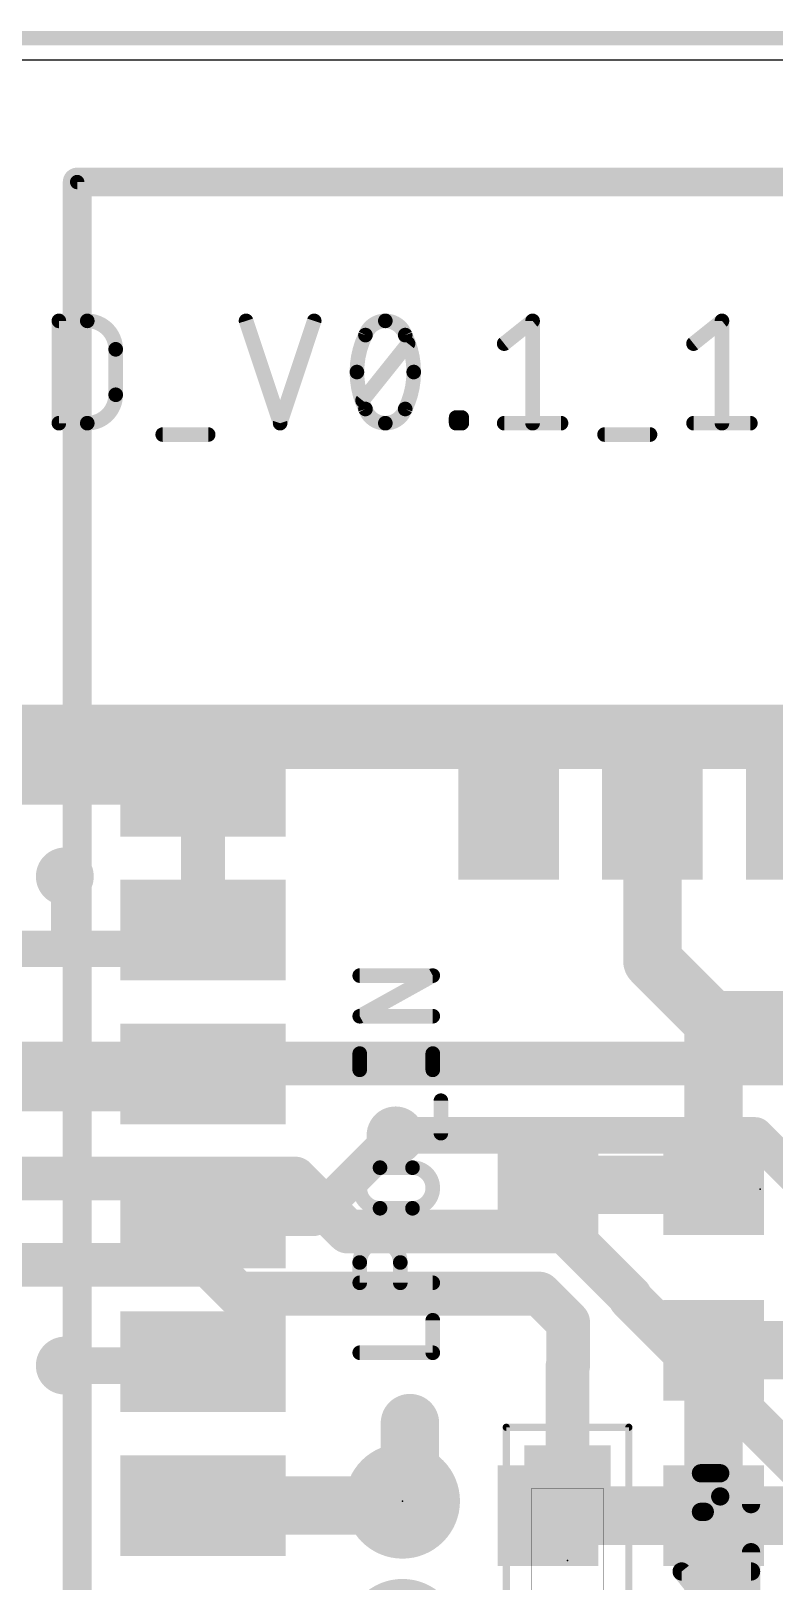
# Model space of a CAD drawing. Extents: x 23.6 to 57.9, y 14.1 to 54.9.
# Drawn here: x 40.26 to 45.43, y 44.1 to 54.88 of the extents above; entities that cross this region are included whole.
import ezdxf

# ---------------------------------------------------------------- set-up
doc = ezdxf.new("R2010")
doc.units = 0
for name, color, linetype in [('1', 12, 'CONTINUOUS'), ('15', 30, 'CONTINUOUS'), ('16', 132, 'CONTINUOUS'), ('18', 110, 'CONTINUOUS'), ('2', 41, 'CONTINUOUS'), ('20', 31, 'CONTINUOUS'), ('22', 253, 'CONTINUOUS'), ('23', 53, 'CONTINUOUS'), ('24', 53, 'CONTINUOUS'), ('25', 253, 'CONTINUOUS'), ('39', 12, 'CONTINUOUS'), ('51', 253, 'CONTINUOUS'), ('52', 253, 'CONTINUOUS')]:
    doc.layers.add(name, color=color, linetype=linetype)

# ---------------------------------------------------------------- blocks, each defined once
blk = doc.blocks.new('PIE')
at = {"const_width": 0.5}
blk.add_lwpolyline([(0, -0.25, 1), (0, 0.25, 1), (0, -0.25)], format="xyb", dxfattribs=at)
blk = doc.blocks.new('RECT')
blk.add_solid([(-0.5, -0.5), (0.5, -0.5), (-0.5, 0.5), (0.5, 0.5)])
blk = doc.blocks.new('ROUNDV')
at = {"const_width": 0.5}
blk.add_lwpolyline([(0, -0.25, 1), (0, 0.25, 1), (0, -0.25)], format="xyb", dxfattribs=at)

msp = doc.modelspace()

# ---------------------------------------------------------------- linework, layer by layer
at = {"layer": '1'}
for points, const_width in [([(37.4, 47.7), (46.6, 47.7)], 0.3048), ([(45.3, 47.2), (42.8, 47.2)], 0.254), ([(46.5, 46), (45.3, 47.2)], 0.254), ([(37.4893, 46.9), (42.1, 46.9)], 0.3048), ([(42.1, 46.9), (42.4682, 46.5318)], 0.3048), ([(42.4682, 46.5318), (43.9789, 46.5318)], 0.3048), ([(43.9789, 46.5318), (44.4318, 46.0789)], 0.3048), ([(37.5, 46.3), (41.5, 46.3)], 0.3048), ([(41.5, 46.3), (41.7, 46.1)], 0.3048), ([(41.7, 46.1), (43.8, 46.1)], 0.3048), ([(43.8, 46.1), (44, 45.9)], 0.3048), ([(44.4318, 46.0789), (44.4318, 46.0682)], 0.3048), ([(44.4318, 46.0682), (46.2, 44.3)], 0.3048), ([(44, 45.6), (44, 45.9)], 0.3048), ([(43.996, 45.596), (44, 45.6)], 0.3048), ([(43.996, 44.745), (43.996, 45.596)], 0.3048), ([(42.9, 45.2), (42.9, 44.71)], 0.4064), ([(42.9, 44.71), (42.848, 44.658)], 0.4064)]:
    msp.add_lwpolyline(points, dxfattribs=dict(at, const_width=const_width))
for points, const_width in [([(42.8, 47.2635, 1), (42.8, 47.1365)], 0.127), ([(45.3449, 47.2449, 1), (45.2551, 47.1551)], 0.127), ([(45.3, 47.1365, 1), (45.3, 47.2635)], 0.127), ([(42.1539, 46.9539, 1), (42.0461, 46.8461)], 0.1524), ([(42.1, 46.8238, 1), (42.1, 46.9762)], 0.1524), ([(42.4682, 46.608, 1), (42.4682, 46.4556)], 0.1524), ([(42.4143, 46.4779, 1), (42.5221, 46.5857)], 0.1524), ([(44.0327, 46.5857, 1), (43.925, 46.4779)], 0.1524), ([(43.9789, 46.4556, 1), (43.9789, 46.608)], 0.1524), ([(41.5539, 46.3539, 1), (41.4461, 46.2461)], 0.1524), ([(41.5, 46.2238, 1), (41.5, 46.3762)], 0.1524), ([(41.7, 46.1762, 1), (41.7, 46.0238)], 0.1524), ([(41.6461, 46.0461, 1), (41.7539, 46.1539)], 0.1524), ([(43.8539, 46.1539, 1), (43.7461, 46.0461)], 0.1524), ([(43.8, 46.0238, 1), (43.8, 46.1762)], 0.1524), ([(44.508, 46.0789, 1), (44.3556, 46.0789)], 0.1524), ([(44.4857, 46.1221, 1), (44.3779, 46.0143)], 0.1524), ([(44.3556, 46.0682, 1), (44.508, 46.0682)], 0.1524), ([(44.3779, 46.025, 1), (44.4857, 46.1327)], 0.1524), ([(44.0762, 45.9, 1), (43.9238, 45.9)], 0.1524), ([(43.9461, 45.8461, 1), (44.0539, 45.9539)], 0.1524), ([(44.0722, 45.596, 1), (43.9198, 45.596)], 0.1524), ([(43.9421, 45.6499, 1), (44.0499, 45.5421)], 0.1524), ([(44.0539, 45.5461, 1), (43.9461, 45.6539)], 0.1524), ([(43.9238, 45.6, 1), (44.0762, 45.6)], 0.1524), ([(43.0016, 45.2, 1), (42.7984, 45.2)], 0.2032), ([(42.7762, 44.7298, 1), (42.9198, 44.5862)], 0.2032), ([(42.9718, 44.6382, 1), (42.8282, 44.7818)], 0.2032), ([(42.7984, 44.71, 1), (43.0016, 44.71)], 0.2032), ([(43.9198, 44.745, 1), (44.0722, 44.745)], 0.1524)]:
    msp.add_lwpolyline(points, format="xyb", dxfattribs=dict(at, const_width=const_width))
at = {"layer": '15', "const_width": 0.3048}
msp.add_lwpolyline([(50, 49.9), (32.7, 49.9)], dxfattribs=at)
at = {"layer": '16'}
for points, const_width in [([(41.461, 49.627), (41.461, 48.627)], 0.3048), ([(39.725, 49.627), (41.461, 49.627)], 0.254), ([(44.586, 49.552), (44.586, 48.414)], 0.4064), ([(40.5, 48.497), (40.5, 49)], 0.19), ([(41.461, 48.627), (41.331, 48.497)], 0.254), ([(40.5, 48.497), (39.676, 48.497)], 0.254), ([(41.331, 48.497), (40.5, 48.497)], 0.254), ([(44.586, 48.414), (45.011, 47.989)], 0.4064), ([(45.011, 47.989), (45.022, 48)], 0.4064), ([(45.011, 46.857), (45.011, 47.989)], 0.4064), ([(45.022, 48), (46.2, 48)], 0.4064), ([(41.461, 47.627), (41.329, 47.495)], 0.254), ([(41.329, 47.495), (37.276, 47.495)], 0.254), ([(42.8, 47.2), (42.227, 46.627)], 0.254), ([(45.011, 46.857), (43.861, 46.857)], 0.4064), ([(42.227, 46.627), (41.461, 46.627)], 0.254), ([(46.161, 45.707), (45.011, 45.707)], 0.4064), ([(45.011, 45.707), (45.011, 44.557)], 0.4064), ([(41.434, 45.6), (40.5, 45.6)], 0.254), ([(41.461, 45.627), (41.434, 45.6)], 0.254), ([(42.9, 44.8), (42.9, 45.2)], 0.4064), ([(42.727, 44.627), (42.9, 44.8)], 0.4064), ([(41.461, 44.627), (42.727, 44.627)], 0.4064), ([(45.011, 44.557), (43.861, 44.557)], 0.4064), ([(45.011, 44.557), (46.161, 44.557)], 0.4064), ([(45.011, 44.557), (45.011, 43.407)], 0.4064)]:
    msp.add_lwpolyline(points, dxfattribs=dict(at, const_width=const_width))
for points, const_width in [([(41.5372, 49.627, 1), (41.3848, 49.627)], 0.1524), ([(41.461, 49.5635, 1), (41.461, 49.6905)], 0.127), ([(44.6876, 49.552, 1), (44.4844, 49.552)], 0.2032), ([(40.5475, 49, 1), (40.4525, 49)], 0.095), ([(41.3848, 48.627, 1), (41.5372, 48.627)], 0.1524), ([(41.5059, 48.5821, 1), (41.4161, 48.6719)], 0.127), ([(40.5, 48.5605, 1), (40.5, 48.4335)], 0.127), ([(40.5, 48.4335, 1), (40.5, 48.5605)], 0.127), ([(41.2861, 48.5419, 1), (41.3759, 48.4521)], 0.127), ([(41.331, 48.4335, 1), (41.331, 48.5605)], 0.127), ([(44.6578, 48.4858, 1), (44.5142, 48.3422)], 0.2032), ([(40.4525, 48.497, 1), (40.5475, 48.497)], 0.095), ([(44.4844, 48.414, 1), (44.6876, 48.414)], 0.2032), ([(45.1126, 47.989, 1), (44.9094, 47.989)], 0.2032), ([(44.9392, 48.0608, 1), (45.0828, 47.9172)], 0.2032), ([(45.022, 48.1016, 1), (45.022, 47.8984)], 0.2032), ([(44.9392, 47.9172, 1), (45.0828, 48.0608)], 0.2032), ([(45.0938, 47.9282, 1), (44.9502, 48.0718)], 0.2032), ([(41.5059, 47.5821, 1), (41.4161, 47.6719)], 0.127), ([(41.2841, 47.5399, 1), (41.3739, 47.4501)], 0.127), ([(41.329, 47.4315, 1), (41.329, 47.5585)], 0.127), ([(42.8449, 47.1551, 1), (42.7551, 47.2449)], 0.127), ([(43.861, 46.9586, 1), (43.861, 46.7554)], 0.2032), ([(45.011, 46.7554, 1), (45.011, 46.9586)], 0.2032), ([(44.9094, 46.857, 1), (45.1126, 46.857)], 0.2032), ([(41.461, 46.6905, 1), (41.461, 46.5635)], 0.127), ([(42.1821, 46.6719, 1), (42.2719, 46.5821)], 0.127), ([(42.227, 46.5635, 1), (42.227, 46.6905)], 0.127), ([(45.011, 45.8086, 1), (45.011, 45.6054)], 0.2032), ([(45.1126, 45.707, 1), (44.9094, 45.707)], 0.2032), ([(40.5, 45.6635, 1), (40.5, 45.5365)], 0.127), ([(41.3891, 45.6449, 1), (41.4789, 45.5551)], 0.127), ([(41.5059, 45.5821, 1), (41.4161, 45.6719)], 0.127), ([(41.434, 45.5365, 1), (41.434, 45.6635)], 0.127), ([(43.0016, 45.2, 1), (42.7984, 45.2)], 0.2032), ([(42.9718, 44.7282, 1), (42.8282, 44.8718)], 0.2032), ([(41.461, 44.7286, 1), (41.461, 44.5254)], 0.2032), ([(42.727, 44.5254, 1), (42.727, 44.7286)], 0.2032), ([(42.7984, 44.8, 1), (43.0016, 44.8)], 0.2032), ([(42.6552, 44.6988, 1), (42.7988, 44.5552)], 0.2032), ([(43.861, 44.6586, 1), (43.861, 44.4554)], 0.2032), ([(45.011, 44.6586, 1), (45.011, 44.4554)], 0.2032), ([(45.1126, 44.557, 1), (44.9094, 44.557)], 0.2032), ([(45.011, 44.4554, 1), (45.011, 44.6586)], 0.2032), ([(44.9094, 44.557, 1), (45.1126, 44.557)], 0.2032)]:
    msp.add_lwpolyline(points, format="xyb", dxfattribs=dict(at, const_width=const_width))
at = {"layer": '2', "const_width": 0.19}
msp.add_lwpolyline([(49.7, 50.1), (34.9, 50.1)], dxfattribs=at)
at = {"layer": '20'}
msp.add_line((26.071, 54.676), (54.502, 54.676), dxfattribs=at)
at = {"layer": '22', "const_width": 0.1}
for points in [[(50.586, 53.827), (40.586, 53.827)], [(40.586, 53.827), (40.586, 39.827)]]:
    msp.add_lwpolyline(points, dxfattribs=at)
at = {"layer": '22', "const_width": 0.05}
for points in [[(40.586, 53.852, 1), (40.586, 53.802)], [(40.611, 53.827, 1), (40.561, 53.827)]]:
    msp.add_lwpolyline(points, format="xyb", dxfattribs=at)
at = {"layer": '23'}
msp.add_point((43.996, 44.245), dxfattribs=at)
at = {"layer": '24'}
for p in [(45.336, 46.827), (42.848, 44.658)]:
    msp.add_point(p, dxfattribs=at)
at = {"layer": '25'}
for points, const_width in [([(40.4587, 52.1508), (40.4587, 52.862)], 0.1016), ([(40.4587, 52.862), (40.6562, 52.862)], 0.1016), ([(41.7603, 52.862), (41.9974, 52.1508)], 0.1016), ([(41.9974, 52.1508), (42.2344, 52.862)], 0.1016), ([(43.5554, 52.704), (43.753, 52.862)], 0.1016), ([(43.753, 52.862), (43.753, 52.1508)], 0.1016), ([(44.8722, 52.704), (45.0697, 52.862)], 0.1016), ([(45.0697, 52.862), (45.0697, 52.1508)], 0.1016), ([(40.8538, 52.6644), (40.8538, 52.3484)], 0.1016), ([(42.5708, 52.3088), (42.8869, 52.704)], 0.1016), ([(40.6562, 52.1508), (40.4587, 52.1508)], 0.1016), ([(43.2212, 52.1508), (43.2212, 52.1903)], 0.1016), ([(43.2212, 52.1903), (43.2607, 52.1903)], 0.1016), ([(43.2607, 52.1508), (43.2212, 52.1508)], 0.1016), ([(43.2607, 52.1903), (43.2607, 52.1508)], 0.1016), ([(43.5554, 52.1508), (43.9506, 52.1508)], 0.1016), ([(44.8722, 52.1508), (45.2673, 52.1508)], 0.1016), ([(41.1809, 52.0718), (41.497, 52.0718)], 0.1016), ([(44.2533, 52.0718), (44.5694, 52.0718)], 0.1016), ([(42.5508, 48.0285), (43.0588, 48.3107)], 0.1016), ([(43.0588, 48.3107), (42.5508, 48.3107)], 0.1016), ([(43.0588, 48.0285), (42.5508, 48.0285)], 0.1016), ([(42.5508, 47.6559), (42.5508, 47.7688)], 0.1016), ([(42.5508, 47.7124), (43.0588, 47.7124)], 0.1016), ([(43.0588, 47.6559), (43.0588, 47.7688)], 0.1016), ([(43.1152, 47.2155), (43.1152, 47.4412)], 0.1016), ([(42.6919, 46.9757), (42.9177, 46.9757)], 0.1016), ([(42.9177, 46.6935), (42.6919, 46.6935)], 0.1016), ([(42.5508, 46.1756), (42.5508, 46.3168)], 0.1016), ([(42.833, 46.3168), (42.833, 46.1756)], 0.1016), ([(43.0588, 46.1756), (42.5508, 46.1756)], 0.1016), ([(43.0588, 45.6893), (43.0588, 45.9151)], 0.1016), ([(42.5508, 45.6893), (43.0588, 45.6893)], 0.1016), ([(44.9236, 44.8515), (45.0576, 44.8515)], 0.127), ([(45.0576, 44.8515), (45.0576, 44.6906)], 0.127), ([(44.9504, 44.5834), (44.9236, 44.5834)], 0.127), ([(45.2721, 44.0348), (45.2721, 44.3029)], 0.127), ([(44.8967, 44.0348), (44.7895, 44.1688)], 0.127), ([(44.7895, 44.1688), (45.2721, 44.1688)], 0.127)]:
    msp.add_lwpolyline(points, dxfattribs=dict(at, const_width=const_width))
for points, const_width in [([(40.4841, 52.862, 1), (40.4333, 52.862)], 0.0508), ([(40.4587, 52.8874, 1), (40.4587, 52.8366)], 0.0508), ([(40.8538, 52.6644, 0.4142), (40.6562, 52.862)], 0.1016), ([(40.6562, 52.8874, 1), (40.6562, 52.8366)], 0.0508), ([(40.6562, 52.8366, 1), (40.6562, 52.8874)], 0.0508), ([(41.7844, 52.87, 1), (41.7362, 52.854)], 0.0508), ([(42.2585, 52.854, 1), (42.2103, 52.87)], 0.0508), ([(42.7289, 52.862, 0.3205), (42.5906, 52.7632)], 0.1016), ([(42.8672, 52.7632, 0.3205), (42.7289, 52.862)], 0.1016), ([(42.7289, 52.8874, 1), (42.7289, 52.8366)], 0.0508), ([(42.7289, 52.8366, 1), (42.7289, 52.8874)], 0.0508), ([(43.7784, 52.862, 1), (43.7276, 52.862)], 0.0508), ([(43.7689, 52.8422, 1), (43.7371, 52.8818)], 0.0508), ([(45.0951, 52.862, 1), (45.0443, 52.862)], 0.0508), ([(45.0856, 52.8422, 1), (45.0539, 52.8818)], 0.0508), ([(42.5906, 52.7632, 0.1139), (42.5313, 52.5064)], 0.1016), ([(42.5666, 52.7715, 1), (42.6146, 52.755)], 0.0508), ([(42.6134, 52.7521, 1), (42.5678, 52.7744)], 0.0508), ([(42.89, 52.7744, 1), (42.8443, 52.7521)], 0.0508), ([(42.9264, 52.5064, 0.1139), (42.8672, 52.7632)], 0.1016), ([(42.8431, 52.755, 1), (42.8912, 52.7715)], 0.0508), ([(40.8792, 52.6644, 1), (40.8284, 52.6644)], 0.0508), ([(40.8284, 52.6644, 1), (40.8792, 52.6644)], 0.0508), ([(42.9068, 52.6881, 1), (42.8671, 52.7198)], 0.0508), ([(43.5396, 52.7238, 1), (43.5713, 52.6841)], 0.0508), ([(44.8563, 52.7238, 1), (44.888, 52.6841)], 0.0508), ([(42.5313, 52.5064, 0.1139), (42.5906, 52.2496)], 0.1016), ([(42.5567, 52.5064, 1), (42.5059, 52.5064)], 0.0508), ([(42.5059, 52.5064, 1), (42.5567, 52.5064)], 0.0508), ([(42.8672, 52.2496, 0.1139), (42.9264, 52.5064)], 0.1016), ([(42.9518, 52.5064, 1), (42.901, 52.5064)], 0.0508), ([(42.901, 52.5064, 1), (42.9518, 52.5064)], 0.0508), ([(40.6562, 52.1508, 0.4142), (40.8538, 52.3484)], 0.1016), ([(40.8792, 52.3484, 1), (40.8284, 52.3484)], 0.0508), ([(40.8284, 52.3484, 1), (40.8792, 52.3484)], 0.0508), ([(42.551, 52.3247, 1), (42.5907, 52.293)], 0.0508), ([(42.5906, 52.2496, 0.3205), (42.7289, 52.1508)], 0.1016), ([(42.6146, 52.2578, 1), (42.5666, 52.2413)], 0.0508), ([(42.5678, 52.2384, 1), (42.6134, 52.2607)], 0.0508), ([(42.7289, 52.1508, 0.3205), (42.8672, 52.2496)], 0.1016), ([(42.8443, 52.2607, 1), (42.89, 52.2384)], 0.0508), ([(42.8912, 52.2413, 1), (42.8431, 52.2578)], 0.0508), ([(40.4587, 52.1762, 1), (40.4587, 52.1254)], 0.0508), ([(40.4333, 52.1508, 1), (40.4841, 52.1508)], 0.0508), ([(40.6562, 52.1762, 1), (40.6562, 52.1254)], 0.0508), ([(40.6562, 52.1254, 1), (40.6562, 52.1762)], 0.0508), ([(41.9733, 52.1588, 1), (42.0214, 52.1428)], 0.0508), ([(41.9733, 52.1428, 1), (42.0214, 52.1588)], 0.0508), ([(42.7289, 52.1762, 1), (42.7289, 52.1254)], 0.0508), ([(42.7289, 52.1254, 1), (42.7289, 52.1762)], 0.0508), ([(43.2466, 52.1903, 1), (43.1958, 52.1903)], 0.0508), ([(43.2212, 52.2157, 1), (43.2212, 52.1649)], 0.0508), ([(43.2212, 52.1762, 1), (43.2212, 52.1254)], 0.0508), ([(43.1958, 52.1508, 1), (43.2466, 52.1508)], 0.0508), ([(43.2861, 52.1903, 1), (43.2353, 52.1903)], 0.0508), ([(43.2353, 52.1508, 1), (43.2861, 52.1508)], 0.0508), ([(43.2607, 52.1649, 1), (43.2607, 52.2157)], 0.0508), ([(43.2607, 52.1254, 1), (43.2607, 52.1762)], 0.0508), ([(43.5554, 52.1762, 1), (43.5554, 52.1254)], 0.0508), ([(43.7276, 52.1508, 1), (43.7784, 52.1508)], 0.0508), ([(43.9506, 52.1254, 1), (43.9506, 52.1762)], 0.0508), ([(44.8722, 52.1762, 1), (44.8722, 52.1254)], 0.0508), ([(45.0443, 52.1508, 1), (45.0951, 52.1508)], 0.0508), ([(45.2673, 52.1254, 1), (45.2673, 52.1762)], 0.0508), ([(41.1809, 52.0972, 1), (41.1809, 52.0464)], 0.0508), ([(41.497, 52.0464, 1), (41.497, 52.0972)], 0.0508), ([(44.2533, 52.0972, 1), (44.2533, 52.0464)], 0.0508), ([(44.5694, 52.0464, 1), (44.5694, 52.0972)], 0.0508), ([(42.5508, 48.3361, 1), (42.5508, 48.2853)], 0.0508), ([(43.0711, 48.2885, 1), (43.0465, 48.3329)], 0.0508), ([(43.0588, 48.2853, 1), (43.0588, 48.3361)], 0.0508), ([(42.5508, 48.0539, 1), (42.5508, 48.0031)], 0.0508), ([(42.5385, 48.0507, 1), (42.5631, 48.0063)], 0.0508), ([(43.0588, 48.0031, 1), (43.0588, 48.0539)], 0.0508), ([(42.5762, 47.7688, 1), (42.5254, 47.7688)], 0.0508), ([(42.5508, 47.7378, 1), (42.5508, 47.687)], 0.0508), ([(43.0842, 47.7688, 1), (43.0334, 47.7688)], 0.0508), ([(43.0588, 47.687, 1), (43.0588, 47.7378)], 0.0508), ([(42.5254, 47.6559, 1), (42.5762, 47.6559)], 0.0508), ([(43.0334, 47.6559, 1), (43.0842, 47.6559)], 0.0508), ([(43.1406, 47.4412, 1), (43.0898, 47.4412)], 0.0508), ([(43.0898, 47.2155, 1), (43.1406, 47.2155)], 0.0508), ([(42.6919, 46.9757, 1), (42.6919, 46.6935)], 0.1016), ([(42.6919, 47.0011, 1), (42.6919, 46.9503)], 0.0508), ([(42.6919, 46.9503, 1), (42.6919, 47.0011)], 0.0508), ([(42.9177, 46.6935, 1), (42.9177, 46.9757)], 0.1016), ([(42.9177, 47.0011, 1), (42.9177, 46.9503)], 0.0508), ([(42.9177, 46.9503, 1), (42.9177, 47.0011)], 0.0508), ([(42.6919, 46.7189, 1), (42.6919, 46.6681)], 0.0508), ([(42.6919, 46.6681, 1), (42.6919, 46.7189)], 0.0508), ([(42.9177, 46.7189, 1), (42.9177, 46.6681)], 0.0508), ([(42.9177, 46.6681, 1), (42.9177, 46.7189)], 0.0508), ([(42.833, 46.3168, 1), (42.5508, 46.3168)], 0.1016), ([(42.5762, 46.3168, 1), (42.5254, 46.3168)], 0.0508), ([(42.5254, 46.3168, 1), (42.5762, 46.3168)], 0.0508), ([(42.8584, 46.3168, 1), (42.8076, 46.3168)], 0.0508), ([(42.8076, 46.3168, 1), (42.8584, 46.3168)], 0.0508), ([(42.5508, 46.201, 1), (42.5508, 46.1502)], 0.0508), ([(43.0588, 46.1502, 1), (43.0588, 46.201)], 0.0508), ([(42.5254, 46.1756, 1), (42.5762, 46.1756)], 0.0508), ([(42.8076, 46.1756, 1), (42.8584, 46.1756)], 0.0508), ([(43.0842, 45.9151, 1), (43.0334, 45.9151)], 0.0508), ([(42.5508, 45.7147, 1), (42.5508, 45.6639)], 0.0508), ([(43.0334, 45.6893, 1), (43.0842, 45.6893)], 0.0508), ([(43.0588, 45.6639, 1), (43.0588, 45.7147)], 0.0508), ([(44.9236, 44.8515, 1), (44.9236, 44.5834)], 0.127), ([(44.9236, 44.8833, 1), (44.9236, 44.8198)], 0.0635), ([(44.9236, 44.8197, 1), (44.9236, 44.8833)], 0.0635), ([(45.0576, 44.8833, 1), (45.0576, 44.8198)], 0.0635), ([(45.0894, 44.8515, 1), (45.0259, 44.8515)], 0.0635), ([(45.2721, 44.637, 0.4142), (45.0576, 44.8515)], 0.127), ([(45.0576, 44.8198, 1), (45.0576, 44.8833)], 0.0635), ([(44.9504, 44.5834, 0.4142), (45.0576, 44.6906)], 0.127), ([(45.0894, 44.6906, 1), (45.0259, 44.6906)], 0.0635), ([(45.0259, 44.6906, 1), (45.0894, 44.6906)], 0.0635), ([(44.9236, 44.6151, 1), (44.9236, 44.5516)], 0.0635), ([(44.9504, 44.6151, 1), (44.9504, 44.5516)], 0.0635), ([(44.9236, 44.5516, 1), (44.9236, 44.6151)], 0.0635), ([(44.9504, 44.5516, 1), (44.9504, 44.6151)], 0.0635), ([(45.2403, 44.637, 1), (45.3039, 44.637)], 0.0635), ([(45.3039, 44.3029, 1), (45.2403, 44.3029)], 0.0635), ([(44.7895, 44.2006, 1), (44.7895, 44.1371)], 0.0635), ([(44.8143, 44.1886, 1), (44.7647, 44.149)], 0.0635), ([(45.2721, 44.1371, 1), (45.2721, 44.2006)], 0.0635)]:
    msp.add_lwpolyline(points, format="xyb", dxfattribs=dict(at, const_width=const_width))
at = {"layer": '39', "const_width": 0.05}
for points in [[(44.4222, 45.1712), (43.5698, 45.1712)], [(43.5698, 45.1712), (43.5698, 43.3188)], [(44.4222, 43.3188), (44.4222, 45.1712)]]:
    msp.add_lwpolyline(points, dxfattribs=at)
at = {"layer": '39', "const_width": 0.025}
for points in [[(43.5698, 45.1837, 1), (43.5698, 45.1587)], [(43.5823, 45.1712, 1), (43.5573, 45.1712)], [(44.4347, 45.1712, 1), (44.4097, 45.1712)], [(44.4222, 45.1587, 1), (44.4222, 45.1837)]]:
    msp.add_lwpolyline(points, format="xyb", dxfattribs=at)
at = {"layer": '51', "const_width": 0.0013}
for points in [[(43.7466, 44.745, 1), (43.7454, 44.745)], [(43.746, 44.7456, 1), (43.746, 44.7444)], [(44.2466, 44.745, 1), (44.2454, 44.745)], [(44.246, 44.7444, 1), (44.246, 44.7456)]]:
    msp.add_lwpolyline(points, format="xyb", dxfattribs=at)
at = {"layer": '51', "const_width": 0.0025}
for points in [[(43.746, 44.745), (44.246, 44.745)], [(43.746, 43.745), (43.746, 44.745)], [(44.246, 44.745), (44.246, 43.745)]]:
    msp.add_lwpolyline(points, dxfattribs=at)
at = {"layer": '52'}
for points, const_width in [([(51.586, 54.827), (39.086, 54.827)], 0.1), ([(50.586, 53.827), (40.586, 53.827)], 0.2), ([(40.586, 53.827), (40.586, 39.827)], 0.2)]:
    msp.add_lwpolyline(points, dxfattribs=dict(at, const_width=const_width))
at = {"layer": '52', "const_width": 0.1}
for points in [[(40.586, 53.877, 1), (40.586, 53.777)], [(40.636, 53.827, 1), (40.536, 53.827)]]:
    msp.add_lwpolyline(points, format="xyb", dxfattribs=at)

# ---------------------------------------------------------------- block references
at = {"layer": '1', "xscale": 0.8, "yscale": 0.8}
for p in [(42.848, 44.658), (42.848, 43.717)]:
    msp.add_blockref('PIE', p, dxfattribs=at)
at = {"layer": '1', "xscale": 0.6, "yscale": 0.6, "rotation": 270}
msp.add_blockref('RECT', (43.996, 44.745), dxfattribs=at)
at = {"layer": '16', "yscale": 0.7, "rotation": 90}
for p, xscale in [((43.586, 49.552), 1.15), ((44.586, 49.552), 1.15), ((45.586, 49.552), 1.15), ((43.861, 46.857), 0.7), ((45.011, 46.857), 0.7), ((45.011, 45.707), 0.7), ((43.861, 44.557), 0.7), ((45.011, 44.557), 0.7)]:
    msp.add_blockref('RECT', p, dxfattribs=dict(at, xscale=xscale))
at = {"layer": '16', "xscale": 1.15, "yscale": 0.7}
for p in [(41.461, 49.627), (41.461, 48.627), (41.461, 47.627), (41.461, 46.627), (41.461, 45.627), (41.461, 44.627)]:
    msp.add_blockref('RECT', p, dxfattribs=at)
at = {"layer": '18', "xscale": 0.4024, "yscale": 0.4024}
for p in [(40.5, 49), (40.5, 49), (42.8, 47.2), (42.8, 47.2), (40.5, 45.6), (40.5, 45.6), (42.9, 45.2), (42.9, 45.2)]:
    msp.add_blockref('ROUNDV', p, dxfattribs=at)
at = {"layer": '51', "xscale": 0.2, "yscale": 0.5, "rotation": 270}
msp.add_blockref('RECT', (43.996, 44.645), dxfattribs=at)

doc.saveas('drawing.dxf')
